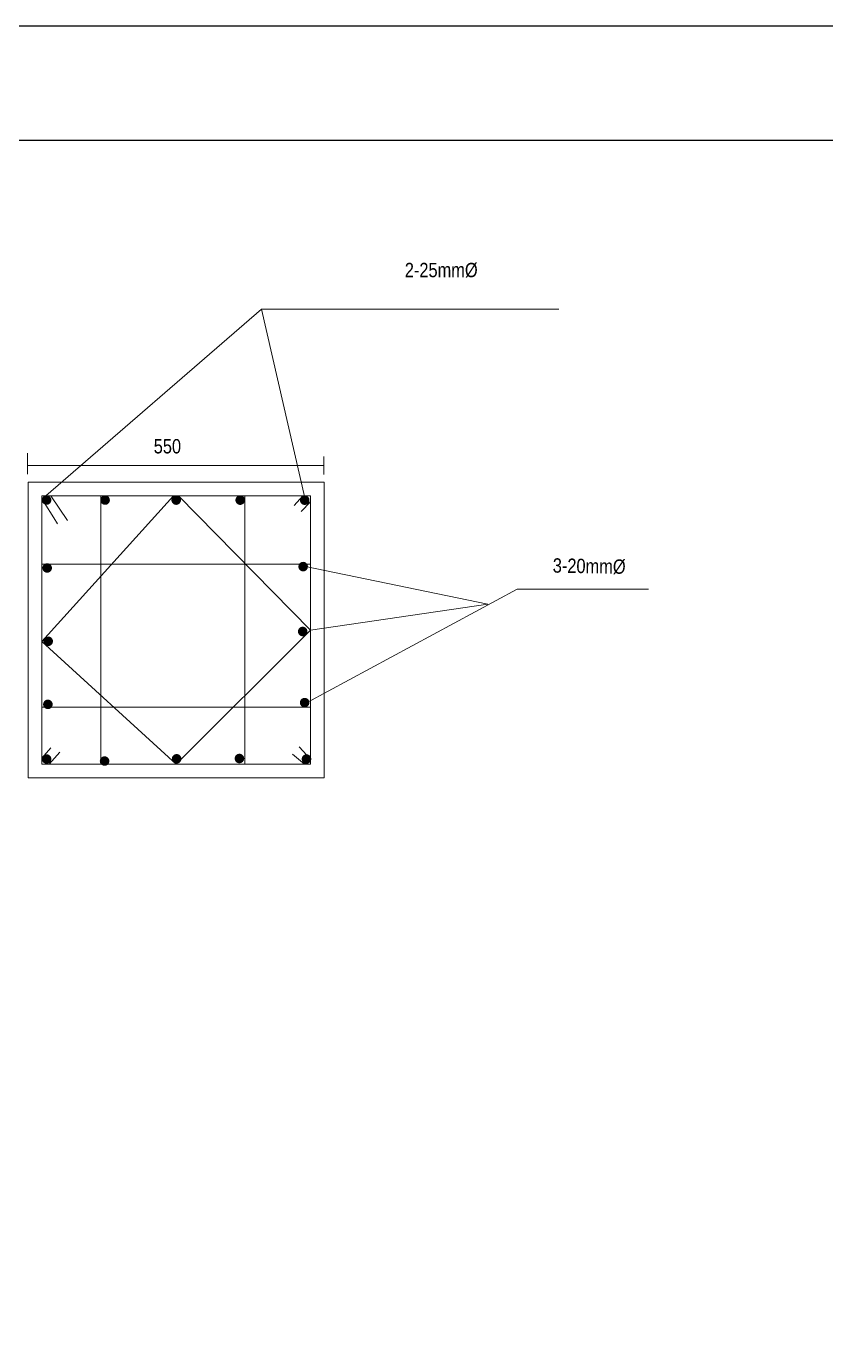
# Model space of a CAD drawing. Header units: inches. Extents: x -301229 to 1083107, y -854236 to 21026.
# Drawn here: x 731943 to 752903, y -319548 to -285418 of the extents above; entities that cross this region are included whole.
import ezdxf

# ---------------------------------------------------------------- set-up
doc = ezdxf.new("R2010")
doc.units = ezdxf.units.IN
doc.header["$MEASUREMENT"] = 0
for name, color, linetype, lineweight in [('00_Beam rebar', 5, 'Continuous', 30), ('0_Slab section', 21, 'Continuous', 15), ('T-TEXT', 94, 'Continuous', 15)]:
    doc.layers.add(name, color=color, linetype=linetype, lineweight=lineweight)
doc.styles.add('PUMORI', font='ARIALN.TTF')

# ---------------------------------------------------------------- blocks, each defined once
blk = doc.blocks.new('25mm dia bar')
at = {"layer": '00_Beam rebar', "const_width": 0.5}
blk.add_lwpolyline([(-0.25, 0, 1), (0.25, 0, 1)], format="xyb", close=True, dxfattribs=at)

msp = doc.modelspace()

# ---------------------------------------------------------------- linework, layer by layer
for points in [[(691642.82, -345650.42), (776818.82, -345650.42), (776818.82, -285418.42), (691642.82, -285418.42)], [(694642.82, -342650.42), (773818.82, -342650.42), (773818.82, -288418.42), (694642.82, -288418.42)]]:
    msp.add_lwpolyline(points, close=True)
at = {"layer": '0_Slab section'}
for p, q in [((732465.95, -297723.1), (738109.81, -292835.04)), ((738109.81, -292835.04), (739245.1, -297774.96)), ((738109.81, -292835.04), (745907.18, -292835.04)), ((731984.58, -296927.79), (731984.58, -296608.2)), ((731984.58, -296608.2), (731984.58, -297153.74)), ((739744.42, -296927.79), (739744.42, -296698.13)), ((739744.42, -296698.13), (739744.42, -297165.73)), ((731984.58, -296927.79), (739744.42, -296927.79)), ((731996.79, -297362.89), (731996.79, -305113.03)), ((731996.79, -297362.89), (731996.79, -305113.03)), ((739758.04, -297366.34), (731996.79, -297362.89)), ((732356.79, -297362.89), (732356.79, -297363.05)), ((739758.04, -305113.03), (739758.04, -297366.34)), ((731996.79, -297722.89), (731996.63, -297722.89)), ((739398.04, -297726.18), (732356.79, -297723.05)), ((732356.79, -297723.05), (732356.79, -304753.03)), ((735808.49, -297724.58), (732356.79, -301543.66)), ((732418.87, -297896.95), (732671.66, -298300.77)), ((732592.64, -297723.15), (733031.59, -298370.95)), ((733903.1, -297723.73), (733903.1, -304753.03)), ((739398.04, -301239.61), (735935.97, -297724.64)), ((737674.41, -297725.41), (737674.41, -304753.03)), ((739194.18, -297726.09), (738972.19, -297974.09)), ((739398.04, -297878.17), (739155.18, -298132.95)), ((739398.04, -304753.03), (739398.04, -297726.18)), ((732671.66, -298300.77), (732768.39, -298455.29)), ((732356.79, -299515.36), (739398.04, -299515.36)), ((739266.33, -299577.85), (744044.66, -300562.7)), ((739305.46, -303140.76), (744809.8, -300166.27)), ((744809.8, -300166.27), (746752, -300166.27)), ((746752, -300166.27), (748256.82, -300166.27)), ((739398.04, -301239.61), (744044.66, -300562.7)), ((735877.41, -304753.03), (739398.04, -301239.61)), ((732356.79, -301543.66), (735877.41, -304753.03)), ((732356.79, -303261.07), (739398.04, -303261.07)), ((732356.79, -304597.79), (732591.52, -304321.93)), ((739398.04, -304618.57), (739097.6, -304300.62)), ((732356.79, -304753.03), (739398.04, -304753.03)), ((732549.96, -304753.03), (732826.03, -304440.58)), ((739240.4, -304753.03), (738924.72, -304488.38)), ((731996.79, -305113.03), (739758.04, -305113.03))]:
    msp.add_line(p, q, dxfattribs=at)

# ---------------------------------------------------------------- block references
at = {"xscale": 250, "yscale": 250, "zscale": 250, "rotation": 180}
for p in [(732481.37, -297834.45), (734014.55, -297834.99), (735877.41, -297835.96), (737554.55, -297836.71), (739245.1, -297837.46), (732497.4, -299614), (739203.83, -299577.85), (739192.04, -301277.98), (732523.71, -301533.69), (732515.79, -303187.05), (739242.96, -303140.76), (732482.3, -304619.25), (734001.35, -304671.87), (735888.45, -304613.67), (737534.22, -304605.28), (739291.22, -304618.57)]:
    msp.add_blockref('25mm dia bar', p, dxfattribs=at)

# ---------------------------------------------------------------- texts
at = {"layer": 'T-TEXT', "insert": (741867.33, -291816.09), "char_height": 375, "width": 678.3765, "attachment_point": 4, "style": 'PUMORI'}
msp.add_mtext('2-25mm%%C', dxfattribs=at)
at = {"layer": 'T-TEXT', "insert": (735288.69, -296428.16), "char_height": 375, "attachment_point": 4, "style": 'PUMORI'}
msp.add_mtext('550', dxfattribs=at)
at = {"layer": 'T-TEXT', "insert": (745744.77, -299553.79), "char_height": 375, "attachment_point": 4, "rotation": 358.970199, "style": 'PUMORI'}
msp.add_mtext('3-20mm%%C', dxfattribs=at)

doc.saveas('drawing.dxf')
